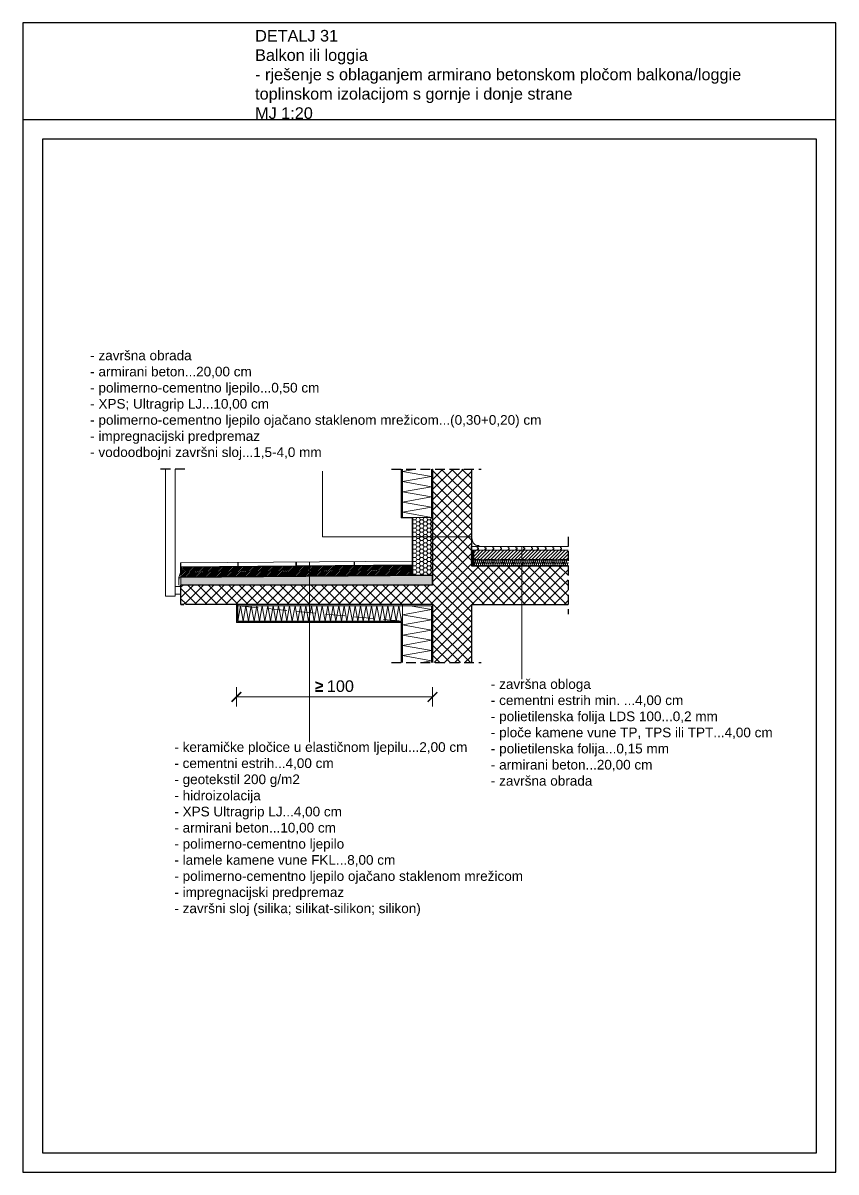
# Model space of a CAD drawing. Header units: inches. Extents: x 2845 to 78208, y 637 to 2211.
# Drawn here: x 8149.7 to 8359.7, y 637.2 to 934.2 of the extents above; entities that cross this region are included whole.
import ezdxf

# ---------------------------------------------------------------- set-up
doc = ezdxf.new("R2010")
doc.units = ezdxf.units.IN
doc.header["$MEASUREMENT"] = 0
doc.linetypes.add('DASHED', pattern=[0.75, 0.5, -0.25])
doc.layers.add('slojevi', color=150, linetype='Continuous')
doc.styles.add('100', font='arial.ttf', dxfattribs={"height": 17})
doc.styles.get("Standard").update_dxf_attribs({"font": 'arial.ttf'})
pattern_1 = [(0, (4932.66954, 639.6259), (0.9375, 0.54126588), [0.625, -1.25]), (120, (4932.66954, 639.6259), (-0.9375, 0.54126588), [0.625, -1.25]), (60, (4932.66954, 639.6259), (2e-16, 1.082531755), [-1.25, 0.625])]

# ---------------------------------------------------------------- blocks, each defined once
blk = doc.blocks.new('_ArchTick')
at = {"color": 0, "linetype": 'ByBlock', "const_width": 0.15}
blk.add_lwpolyline([(-0.5, -0.5), (0.5, 0.5)], dxfattribs=at)

msp = doc.modelspace()

# ---------------------------------------------------------------- hatches: boundary and pattern name
at = {"lineweight": 0}
h = msp.add_hatch(dxfattribs=at)
h.set_pattern_fill('ANSI37', color=256, scale=15)
h.set_pattern_definition([(45, (7730.2579, 1097.0885), (-1.325825, 1.325825), []), (135, (7730.2579, 1097.0885), (-1.325825, -1.325825), [])])
h.paths.add_polyline_path([(8265.48, 783.88), (8290.48, 783.88), (8290.48, 793.88), (8265.48, 793.88), (8265.48, 818.88), (8255.48, 818.88), (8255.48, 788.88), (8190.48, 788.88), (8190.48, 783.88), (8191.23, 783.88, -1), (8191.73, 783.88), (8255.48, 783.88), (8255.48, 768.88), (8265.48, 768.88)])
at = {"lineweight": 15}
h = msp.add_hatch(dxfattribs=at)
h.set_pattern_fill('HONEY', color=30, scale=5)
h.set_pattern_definition(pattern_1)
h.paths.add_polyline_path([(8255.33, 806.38), (8250.33, 806.38), (8250.33, 791.49), (8255.33, 791.53)])
h = msp.add_hatch(color=256)
h.dxf.hatch_style = 1
h.paths.add_polyline_path([(8255.48, 806.38), (8255.33, 806.38), (8255.33, 803.88), (8255.48, 803.88)])
h = msp.add_hatch(color=256)
h.dxf.hatch_style = 1
h.paths.add_polyline_path([(8255.48, 801.38), (8255.33, 801.38), (8255.33, 798.88), (8255.48, 798.88)])
h.paths.add_polyline_path([(8255.48, 796.38), (8255.33, 796.38), (8255.33, 793.88), (8255.48, 793.88)])
at = {"lineweight": 0}
h = msp.add_hatch(dxfattribs=at)
h.set_pattern_fill('ANSI31', color=256, scale=5)
h.set_pattern_definition([(45, (8071.8983, 762.99977), (-0.4419417, 0.4419417), [])])
h.paths.add_polyline_path([(8290.48, 795.38), (8290.48, 797.88), (8266.08, 797.88), (8266.08, 795.38)])
h = msp.add_hatch(dxfattribs=at)
h.set_pattern_fill('ANSI31', color=256, scale=2.5)
h.set_pattern_definition([(45, (7730.2579, 1097.08852), (-0.22097087, 0.22097087), [])])
h.paths.add_polyline_path([(8190.48, 793.53), (8190.48, 791.03), (8250.23, 791.49), (8250.23, 793.99)])
at = {"lineweight": 15}
h = msp.add_hatch(dxfattribs=at)
h.set_pattern_fill('HONEY', color=30, scale=5)
h.set_pattern_definition(pattern_1)
h.paths.add_polyline_path([(8255.48, 791.38), (8223.7, 791.14), (8223.69, 788.88), (8255.48, 788.88)])
h.paths.add_polyline_path([(8223.7, 791.14), (8190.48, 790.88), (8190.48, 788.88), (8223.69, 788.88)])
h = msp.add_hatch(color=256)
h.dxf.hatch_style = 1
h.paths.add_polyline_path([(8201.34, 791.11), (8201.34, 790.96), (8203.84, 790.98), (8203.84, 791.13)])
h.paths.add_polyline_path([(8196.34, 791.08), (8196.34, 790.93), (8198.84, 790.94), (8198.84, 791.09)])
h.paths.add_polyline_path([(8191.34, 791.04), (8191.34, 790.89), (8193.84, 790.91), (8193.84, 791.06)])
h = msp.add_hatch(color=256)
h.dxf.hatch_style = 1
h.paths.add_polyline_path([(8223.84, 791.14), (8223.84, 791.29), (8221.34, 791.27), (8221.34, 791.12)])
h.paths.add_polyline_path([(8216.34, 791.23), (8216.34, 791.08), (8218.84, 791.1), (8218.84, 791.25)])
h.paths.add_polyline_path([(8213.84, 791.06), (8213.84, 791.21), (8211.34, 791.19), (8211.34, 791.04)])
h.paths.add_polyline_path([(8206.34, 791.15), (8206.34, 791), (8208.84, 791.02), (8208.84, 791.17)])
h = msp.add_hatch(color=256)
h.dxf.hatch_style = 1
h.paths.add_polyline_path([(8243.84, 791.29), (8243.84, 791.44), (8241.34, 791.42), (8241.34, 791.27)])
h.paths.add_polyline_path([(8236.34, 791.38), (8236.34, 791.23), (8238.84, 791.25), (8238.84, 791.4)])
h.paths.add_polyline_path([(8233.84, 791.21), (8233.84, 791.36), (8231.34, 791.34), (8231.34, 791.19)])
h.paths.add_polyline_path([(8226.34, 791.31), (8226.34, 791.16), (8228.84, 791.18), (8228.84, 791.33)])
h = msp.add_hatch(color=256)
h.dxf.hatch_style = 1
h.paths.add_polyline_path([(8251.34, 791.5), (8251.34, 791.35), (8253.84, 791.37), (8253.84, 791.52)])
h.paths.add_polyline_path([(8248.84, 791.33), (8248.84, 791.48), (8246.34, 791.46), (8246.34, 791.31)])

# ---------------------------------------------------------------- linework, layer by layer
for p, q in [((8149.67, 934.18), (8149.67, 637.18)), ((8359.67, 934.18), (8149.67, 934.18)), ((8359.67, 637.18), (8359.67, 934.18)), ((8359.67, 909.18), (8149.67, 909.18)), ((8154.67, 904.18), (8154.67, 642.18)), ((8354.67, 904.18), (8154.67, 904.18)), ((8354.67, 642.18), (8354.67, 904.18)), ((8255.48, 818.88), (8255.48, 788.88)), ((8255.48, 791.38), (8255.48, 806.38)), ((8255.33, 803.88), (8255.48, 803.88)), ((8255.33, 801.38), (8255.48, 801.38)), ((8255.33, 798.88), (8255.48, 798.88)), ((8255.33, 796.38), (8255.48, 796.38)), ((8265.48, 797.88), (8265.48, 798.88)), ((8255.33, 793.88), (8255.48, 793.88)), ((8190.48, 790.88), (8190.48, 791.03)), ((8191.34, 790.89), (8191.34, 791.04)), ((8193.84, 790.91), (8193.84, 791.06)), ((8196.34, 790.93), (8196.34, 791.08)), ((8198.84, 790.94), (8198.84, 791.09)), ((8201.34, 790.96), (8201.34, 791.11)), ((8203.84, 790.98), (8203.84, 791.13)), ((8206.34, 791), (8206.34, 791.15)), ((8208.84, 791.02), (8208.84, 791.17)), ((8211.34, 791.04), (8211.34, 791.19)), ((8213.84, 791.06), (8213.84, 791.21)), ((8216.34, 791.08), (8216.34, 791.23)), ((8218.84, 791.1), (8218.84, 791.25)), ((8221.34, 791.12), (8221.34, 791.27)), ((8223.84, 791.14), (8223.84, 791.29)), ((8226.34, 791.16), (8226.34, 791.31)), ((8228.84, 791.18), (8228.84, 791.33)), ((8231.34, 791.19), (8231.34, 791.34)), ((8233.84, 791.21), (8233.84, 791.36)), ((8236.34, 791.23), (8236.34, 791.38)), ((8238.84, 791.25), (8238.84, 791.4)), ((8241.34, 791.27), (8241.34, 791.42)), ((8243.84, 791.29), (8243.84, 791.44)), ((8246.34, 791.31), (8246.34, 791.46)), ((8248.84, 791.33), (8248.84, 791.48)), ((8251.34, 791.35), (8251.34, 791.5)), ((8253.84, 791.37), (8253.84, 791.52)), ((8255.48, 788.88), (8255.48, 791.38)), ((8154.67, 642.18), (8354.67, 642.18)), ((8149.67, 637.18), (8359.67, 637.18))]:
    msp.add_line(p, q)
at = {"linetype": 'DASHED', "ltscale": 5}
for p, q in [((8191.48, 818.88), (8183.98, 818.88)), ((8244.88, 818.88), (8267.98, 818.88)), ((8290.48, 801.38), (8290.48, 781.38)), ((8244.88, 768.88), (8267.98, 768.88))]:
    msp.add_line(p, q, dxfattribs=at)
at = {"lineweight": 0}
for p, q in [((8186.48, 786.01), (8186.48, 818.88)), ((8188.98, 786.01), (8188.98, 818.88)), ((8227.07, 801.38), (8227.07, 818.37)), ((8247.38, 806.28), (8247.38, 818.88)), ((8247.48, 806.38), (8247.48, 818.88)), ((8250.23, 806.28), (8247.38, 806.28)), ((8255.48, 806.38), (8247.48, 806.38)), ((8250.23, 806.28), (8250.23, 791.49)), ((8250.33, 806.38), (8250.33, 791.49)), ((8255.33, 806.38), (8255.33, 791.53)), ((8265.48, 801.38), (8227.07, 801.38)), ((8265.48, 798.88), (8280.99, 798.88)), ((8290.48, 797.88), (8265.48, 797.88)), ((8265.48, 797.88), (8290.48, 797.88)), ((8266.08, 794.88), (8266.08, 797.88)), ((8290.48, 797.88), (8266.48, 797.88)), ((8266.99, 798.88), (8266.99, 798.53)), ((8266.99, 798.53), (8267.29, 798.53)), ((8266.99, 798.18), (8266.99, 797.88)), ((8266.99, 798.18), (8267.29, 798.18)), ((8267.24, 798.18), (8267.24, 798.53)), ((8267.29, 798.18), (8267.29, 798.53)), ((8268.99, 798.88), (8268.99, 798.53)), ((8268.99, 798.53), (8269.29, 798.53)), ((8268.99, 798.18), (8269.29, 798.18)), ((8268.99, 798.18), (8268.99, 797.88)), ((8269.24, 798.18), (8269.24, 798.53)), ((8269.29, 798.18), (8269.29, 798.53)), ((8270.99, 798.88), (8270.99, 798.53)), ((8270.99, 798.53), (8271.29, 798.53)), ((8270.99, 798.18), (8271.29, 798.18)), ((8270.99, 798.18), (8270.99, 797.88)), ((8271.24, 798.18), (8271.24, 798.53)), ((8271.29, 798.18), (8271.29, 798.53)), ((8272.99, 798.88), (8272.99, 798.53)), ((8272.99, 798.53), (8273.29, 798.53)), ((8272.99, 798.18), (8272.99, 797.88)), ((8272.99, 798.18), (8273.29, 798.18)), ((8273.24, 798.18), (8273.24, 798.53)), ((8273.29, 798.18), (8273.29, 798.53)), ((8274.99, 798.88), (8274.99, 798.53)), ((8274.99, 798.53), (8275.29, 798.53)), ((8274.99, 798.18), (8275.29, 798.18)), ((8274.99, 798.18), (8274.99, 797.88)), ((8275.24, 798.18), (8275.24, 798.53)), ((8275.29, 798.18), (8275.29, 798.53)), ((8276.99, 798.88), (8276.99, 798.53)), ((8276.99, 798.53), (8277.29, 798.53)), ((8276.99, 798.18), (8276.99, 797.88)), ((8276.99, 798.18), (8277.29, 798.18)), ((8277.24, 798.18), (8277.24, 798.53)), ((8277.29, 798.18), (8277.29, 798.53)), ((8278.48, 798.88), (8278.48, 764.55)), ((8278.99, 798.88), (8278.99, 798.53)), ((8278.99, 798.53), (8279.29, 798.53)), ((8278.99, 798.18), (8278.99, 797.88)), ((8278.99, 798.18), (8279.29, 798.18)), ((8279.24, 798.18), (8279.24, 798.53)), ((8279.29, 798.18), (8279.29, 798.53)), ((8280.99, 798.88), (8280.99, 798.53)), ((8280.99, 798.88), (8290.48, 798.88)), ((8280.99, 798.53), (8281.29, 798.53)), ((8280.99, 798.18), (8281.29, 798.18)), ((8280.99, 798.18), (8280.99, 797.88)), ((8281.24, 798.18), (8281.24, 798.53)), ((8281.29, 798.18), (8281.29, 798.53)), ((8282.51, 798.88), (8282.51, 798.53)), ((8282.51, 798.53), (8282.81, 798.53)), ((8282.51, 798.18), (8282.51, 797.88)), ((8282.51, 798.18), (8282.81, 798.18)), ((8282.76, 798.18), (8282.76, 798.53)), ((8282.81, 798.18), (8282.81, 798.53)), ((8284.51, 798.88), (8284.51, 798.53)), ((8284.51, 798.53), (8284.81, 798.53)), ((8284.51, 798.18), (8284.81, 798.18)), ((8284.51, 798.18), (8284.51, 797.88)), ((8284.76, 798.18), (8284.76, 798.53)), ((8284.81, 798.18), (8284.81, 798.53)), ((8286.51, 798.88), (8286.51, 798.53)), ((8286.51, 798.53), (8286.81, 798.53)), ((8286.51, 798.18), (8286.81, 798.18)), ((8286.51, 798.18), (8286.51, 797.88)), ((8286.76, 798.18), (8286.76, 798.53)), ((8286.81, 798.18), (8286.81, 798.53)), ((8288.51, 798.88), (8288.51, 798.53)), ((8288.51, 798.53), (8288.81, 798.53)), ((8288.51, 798.18), (8288.51, 797.88)), ((8288.51, 798.18), (8288.81, 798.18)), ((8288.76, 798.18), (8288.76, 798.53)), ((8288.81, 798.18), (8288.81, 798.53)), ((8250.23, 795.09), (8190.48, 794.63)), ((8190.48, 788.88), (8190.48, 794.63)), ((8250.23, 794.09), (8190.48, 793.63)), ((8250.23, 793.99), (8190.48, 793.53)), ((8205.18, 794.74), (8205.18, 793.74)), ((8205.28, 794.74), (8205.28, 793.74)), ((8220.18, 794.86), (8220.18, 793.86)), ((8220.28, 794.86), (8220.28, 793.86)), ((8223.7, 794.89), (8223.65, 748.27)), ((8235.18, 794.97), (8235.18, 793.97)), ((8235.28, 794.97), (8235.28, 793.97)), ((8290.48, 795.38), (8266.08, 795.38)), ((8266.08, 795.38), (8266.08, 793.88)), ((8255.48, 791.38), (8189.98, 790.88)), ((8189.98, 790.88), (8189.98, 790.38)), ((8189.98, 790.38), (8190.03, 790.46)), ((8255.33, 791.53), (8190.48, 791.03)), ((8190.48, 788.51), (8188.98, 788.51)), ((8186.48, 786.01), (8188.98, 786.01)), ((8190.48, 786.51), (8188.98, 786.51)), ((8204.78, 779.18), (8204.78, 783.88)), ((8204.88, 779.28), (8204.88, 783.88)), ((8247.38, 779.18), (8204.78, 779.18)), ((8247.48, 779.28), (8204.88, 779.28)), ((8247.38, 779.18), (8247.38, 768.88)), ((8247.48, 779.28), (8247.48, 768.88)), ((8204.78, 762.47), (8204.78, 757.47)), ((8255.48, 762.47), (8255.48, 757.47)), ((8255.48, 759.97), (8204.78, 759.97))]:
    msp.add_line(p, q, dxfattribs=at)
at = {"color": 94, "lineweight": 15}
for p, q in [((8247.73, 806.38), (8247.73, 818.88)), ((8247.73, 818.28), (8251.12, 818.88)), ((8255.23, 816.96), (8247.73, 818.28)), ((8247.73, 815.64), (8255.23, 816.96)), ((8255.23, 818.88), (8255.23, 806.38)), ((8255.23, 814.31), (8247.73, 815.64)), ((8247.73, 812.99), (8255.23, 814.31)), ((8255.23, 811.67), (8247.73, 812.99)), ((8247.73, 810.35), (8255.23, 811.67)), ((8255.23, 809.02), (8247.73, 810.35)), ((8247.73, 807.7), (8255.23, 809.02)), ((8255.23, 806.38), (8247.73, 807.7)), ((8265.58, 797.73), (8265.97, 797.81)), ((8265.97, 797.65), (8265.58, 797.73)), ((8265.58, 797.57), (8265.97, 797.64)), ((8265.97, 797.48), (8265.58, 797.56)), ((8265.58, 797.4), (8265.97, 797.48)), ((8265.97, 797.32), (8265.58, 797.39)), ((8265.58, 797.23), (8265.97, 797.31)), ((8265.97, 797.15), (8265.58, 797.23)), ((8265.58, 797.07), (8265.97, 797.14)), ((8265.58, 797.07), (8265.97, 797.14)), ((8265.58, 797.07), (8265.97, 797.14)), ((8265.97, 796.98), (8265.58, 797.06)), ((8265.58, 796.9), (8265.97, 796.98)), ((8265.97, 796.82), (8265.58, 796.89)), ((8265.58, 796.73), (8265.97, 796.81)), ((8265.97, 796.65), (8265.58, 796.73)), ((8265.58, 796.57), (8265.97, 796.64)), ((8265.97, 796.48), (8265.58, 796.56)), ((8265.58, 796.4), (8265.97, 796.48)), ((8265.97, 796.32), (8265.58, 796.39)), ((8265.58, 796.23), (8265.97, 796.31)), ((8265.97, 796.15), (8265.58, 796.23)), ((8265.58, 796.07), (8265.97, 796.14)), ((8265.97, 795.98), (8265.58, 796.06)), ((8265.58, 795.9), (8265.97, 795.98)), ((8265.97, 797.82), (8265.65, 797.88)), ((8265.97, 795.82), (8265.58, 795.89)), ((8265.58, 795.73), (8265.97, 795.81)), ((8265.97, 795.65), (8265.58, 795.73)), ((8265.58, 795.57), (8265.97, 795.64)), ((8265.97, 795.48), (8265.58, 795.56)), ((8265.58, 795.4), (8265.97, 795.48)), ((8265.58, 795.4), (8265.97, 795.48)), ((8265.97, 795.32), (8265.58, 795.39)), ((8265.58, 795.23), (8265.97, 795.31)), ((8265.97, 795.15), (8265.58, 795.23)), ((8265.58, 795.07), (8265.97, 795.14)), ((8265.97, 794.98), (8265.58, 795.06)), ((8265.58, 794.9), (8265.97, 794.98)), ((8265.97, 794.82), (8265.58, 794.89)), ((8265.58, 794.73), (8265.97, 794.81)), ((8265.97, 794.65), (8265.58, 794.73)), ((8265.58, 794.57), (8265.97, 794.64)), ((8265.97, 794.48), (8265.58, 794.56)), ((8265.58, 794.4), (8265.97, 794.48)), ((8265.97, 794.32), (8265.58, 794.39)), ((8265.58, 794.23), (8265.97, 794.31)), ((8265.97, 794.15), (8265.58, 794.23)), ((8265.58, 794.07), (8265.97, 794.14)), ((8265.97, 793.98), (8265.58, 794.06)), ((8265.58, 793.9), (8265.97, 793.98)), ((8266.08, 795.07), (8266.32, 794.19)), ((8266.57, 795.07), (8266.33, 794.19)), ((8266.82, 794.19), (8266.58, 795.07)), ((8267.07, 795.07), (8266.83, 794.19)), ((8267.32, 794.19), (8267.08, 795.07)), ((8267.57, 795.07), (8267.33, 794.19)), ((8267.82, 794.19), (8267.58, 795.07)), ((8268.07, 795.07), (8267.83, 794.19)), ((8268.32, 794.19), (8268.08, 795.07)), ((8268.57, 795.07), (8268.33, 794.19)), ((8268.82, 794.19), (8268.58, 795.07)), ((8269.07, 795.07), (8268.83, 794.19)), ((8269.32, 794.19), (8269.08, 795.07)), ((8269.57, 795.07), (8269.33, 794.19)), ((8269.82, 794.19), (8269.58, 795.07)), ((8270.07, 795.07), (8269.83, 794.19)), ((8270.32, 794.19), (8270.08, 795.07)), ((8270.57, 795.07), (8270.33, 794.19)), ((8270.82, 794.19), (8270.58, 795.07)), ((8271.07, 795.07), (8270.83, 794.19)), ((8271.32, 794.19), (8271.08, 795.07)), ((8271.57, 795.07), (8271.33, 794.19)), ((8271.82, 794.19), (8271.58, 795.07)), ((8272.07, 795.07), (8271.83, 794.19)), ((8272.32, 794.19), (8272.08, 795.07)), ((8272.57, 795.07), (8272.33, 794.19)), ((8272.82, 794.19), (8272.58, 795.07)), ((8273.07, 795.07), (8272.83, 794.19)), ((8273.32, 794.19), (8273.08, 795.07)), ((8273.57, 795.07), (8273.33, 794.19)), ((8273.82, 794.19), (8273.58, 795.07)), ((8274.07, 795.07), (8273.83, 794.19)), ((8274.32, 794.19), (8274.08, 795.07)), ((8274.57, 795.07), (8274.33, 794.19)), ((8274.82, 794.19), (8274.58, 795.07)), ((8275.07, 795.07), (8274.83, 794.19)), ((8275.32, 794.19), (8275.08, 795.07)), ((8275.57, 795.07), (8275.33, 794.19)), ((8275.82, 794.19), (8275.58, 795.07)), ((8276.07, 795.07), (8275.83, 794.19)), ((8276.32, 794.19), (8276.08, 795.07)), ((8276.57, 795.07), (8276.33, 794.19)), ((8276.82, 794.19), (8276.58, 795.07)), ((8277.07, 795.07), (8276.83, 794.19)), ((8277.32, 794.19), (8277.08, 795.07)), ((8277.57, 795.07), (8277.33, 794.19)), ((8277.82, 794.19), (8277.58, 795.07)), ((8278.07, 795.07), (8277.83, 794.19)), ((8278.32, 794.19), (8278.08, 795.07)), ((8278.57, 795.07), (8278.33, 794.19)), ((8278.82, 794.19), (8278.58, 795.07)), ((8279.07, 795.07), (8278.83, 794.19)), ((8279.32, 794.19), (8279.08, 795.07)), ((8279.57, 795.07), (8279.33, 794.19)), ((8279.82, 794.19), (8279.58, 795.07)), ((8280.07, 795.07), (8279.83, 794.19)), ((8280.32, 794.19), (8280.08, 795.07)), ((8280.57, 795.07), (8280.33, 794.19)), ((8280.82, 794.19), (8280.58, 795.07)), ((8281.07, 795.07), (8280.83, 794.19)), ((8281.32, 794.19), (8281.08, 795.07)), ((8281.57, 795.07), (8281.33, 794.19)), ((8281.82, 794.19), (8281.58, 795.07)), ((8282.07, 795.07), (8281.83, 794.19)), ((8282.32, 794.19), (8282.08, 795.07)), ((8282.57, 795.07), (8282.33, 794.19)), ((8282.82, 794.19), (8282.58, 795.07)), ((8283.07, 795.07), (8282.83, 794.19)), ((8283.32, 794.19), (8283.08, 795.07)), ((8283.57, 795.07), (8283.33, 794.19)), ((8283.82, 794.19), (8283.58, 795.07)), ((8284.07, 795.07), (8283.83, 794.19)), ((8284.32, 794.19), (8284.08, 795.07)), ((8284.57, 795.07), (8284.33, 794.19)), ((8284.82, 794.19), (8284.58, 795.07)), ((8285.07, 795.07), (8284.83, 794.19)), ((8285.32, 794.19), (8285.08, 795.07)), ((8285.57, 795.07), (8285.33, 794.19)), ((8285.82, 794.19), (8285.58, 795.07)), ((8286.07, 795.07), (8285.83, 794.19)), ((8286.32, 794.19), (8286.08, 795.07)), ((8286.57, 795.07), (8286.33, 794.19)), ((8286.82, 794.19), (8286.58, 795.07)), ((8287.07, 795.07), (8286.83, 794.19)), ((8287.32, 794.19), (8287.08, 795.07)), ((8287.57, 795.07), (8287.33, 794.19)), ((8287.82, 794.19), (8287.58, 795.07)), ((8288.07, 795.07), (8287.83, 794.19)), ((8288.32, 794.19), (8288.08, 795.07)), ((8288.57, 795.07), (8288.33, 794.19)), ((8288.82, 794.19), (8288.58, 795.07)), ((8289.07, 795.07), (8288.83, 794.19)), ((8289.32, 794.19), (8289.08, 795.07)), ((8289.57, 795.07), (8289.33, 794.19)), ((8289.82, 794.19), (8289.58, 795.07)), ((8290.07, 795.07), (8289.83, 794.19)), ((8290.32, 794.19), (8290.08, 795.07)), ((8290.48, 794.72), (8290.33, 794.19)), ((8205.13, 779.53), (8205.13, 783.88)), ((8205.13, 779.53), (8205.83, 783.53)), ((8205.13, 783.53), (8255.23, 783.53)), ((8205.83, 783.53), (8206.54, 779.53)), ((8206.54, 779.53), (8207.24, 783.53)), ((8207.24, 783.53), (8207.95, 779.53)), ((8207.95, 779.53), (8208.65, 783.53)), ((8208.65, 783.53), (8209.36, 779.53)), ((8209.36, 779.53), (8210.06, 783.53)), ((8210.06, 783.53), (8210.77, 779.53)), ((8210.77, 779.53), (8211.47, 783.53)), ((8211.47, 783.53), (8212.18, 779.53)), ((8212.18, 779.53), (8212.88, 783.53)), ((8212.88, 783.53), (8213.59, 779.53)), ((8213.59, 779.53), (8214.29, 783.53)), ((8214.29, 783.53), (8215, 779.53)), ((8215, 779.53), (8215.71, 783.53)), ((8215.71, 783.53), (8216.41, 779.53)), ((8216.41, 779.53), (8217.12, 783.53)), ((8217.12, 783.53), (8217.82, 779.53)), ((8217.82, 779.53), (8218.53, 783.53)), ((8218.53, 783.53), (8219.23, 779.53)), ((8219.23, 779.53), (8219.94, 783.53)), ((8219.94, 783.53), (8220.64, 779.53)), ((8220.64, 779.53), (8221.35, 783.53)), ((8221.35, 783.53), (8222.05, 779.53)), ((8222.05, 779.53), (8222.76, 783.53)), ((8222.76, 783.53), (8223.46, 779.53)), ((8223.46, 779.53), (8224.17, 783.53)), ((8224.17, 783.53), (8224.87, 779.53)), ((8224.87, 779.53), (8225.58, 783.53)), ((8225.58, 783.53), (8226.28, 779.53)), ((8226.28, 779.53), (8226.99, 783.53)), ((8226.99, 783.53), (8227.7, 779.53)), ((8227.7, 779.53), (8228.4, 783.53)), ((8228.4, 783.53), (8229.11, 779.53)), ((8229.11, 779.53), (8229.81, 783.53)), ((8229.81, 783.53), (8230.52, 779.53)), ((8230.52, 779.53), (8231.22, 783.53)), ((8231.22, 783.53), (8231.93, 779.53)), ((8231.93, 779.53), (8232.63, 783.53)), ((8232.63, 783.53), (8233.34, 779.53)), ((8233.34, 779.53), (8234.04, 783.53)), ((8234.04, 783.53), (8234.75, 779.53)), ((8234.75, 779.53), (8235.45, 783.53)), ((8235.45, 783.53), (8236.16, 779.53)), ((8236.16, 779.53), (8236.86, 783.53)), ((8236.86, 783.53), (8237.57, 779.53)), ((8237.57, 779.53), (8238.27, 783.53)), ((8238.27, 783.53), (8238.98, 779.53)), ((8238.98, 779.53), (8239.69, 783.53)), ((8239.69, 783.53), (8240.39, 779.53)), ((8240.39, 779.53), (8241.1, 783.53)), ((8241.1, 783.53), (8241.8, 779.53)), ((8241.8, 779.53), (8242.51, 783.53)), ((8242.51, 783.53), (8243.21, 779.53)), ((8243.21, 779.53), (8243.92, 783.53)), ((8243.92, 783.53), (8244.62, 779.53)), ((8244.62, 779.53), (8245.33, 783.53)), ((8245.33, 783.53), (8246.03, 779.53)), ((8246.03, 779.53), (8246.74, 783.53)), ((8246.74, 783.53), (8247.44, 779.53)), ((8247.44, 779.53), (8247.73, 781.13)), ((8247.73, 783.88), (8247.73, 768.88)), ((8247.73, 783.88), (8247.73, 779.88)), ((8255.23, 782.56), (8247.73, 781.24)), ((8247.73, 781.24), (8255.23, 779.91)), ((8249.71, 783.53), (8255.23, 782.56)), ((8255.23, 783.53), (8255.23, 768.88)), ((8247.73, 779.53), (8205.13, 779.53)), ((8255.23, 779.91), (8247.73, 778.59)), ((8247.73, 778.59), (8255.23, 777.27)), ((8255.23, 777.27), (8247.73, 775.95)), ((8247.73, 775.95), (8255.23, 774.62)), ((8255.23, 774.62), (8247.73, 773.3)), ((8247.73, 773.3), (8255.23, 771.98)), ((8255.23, 771.98), (8247.73, 770.66)), ((8247.73, 770.66), (8255.23, 769.33)), ((8255.23, 769.33), (8252.66, 768.88))]:
    msp.add_line(p, q, dxfattribs=at)
at = {"lineweight": 30}
for p, q in [((8265.48, 818.88), (8265.48, 793.88)), ((8265.48, 793.88), (8290.48, 793.88)), ((8255.48, 788.88), (8190.48, 788.88)), ((8190.48, 783.88), (8190.48, 788.88)), ((8191.23, 783.88), (8190.48, 783.88)), ((8190.48, 783.88), (8191.23, 783.88)), ((8255.48, 783.88), (8191.73, 783.88)), ((8255.48, 783.88), (8255.48, 768.88)), ((8265.48, 783.88), (8290.48, 783.88)), ((8265.48, 783.88), (8265.48, 768.88))]:
    msp.add_line(p, q, dxfattribs=at)
at = {"linetype": 'DASHED', "lineweight": 0, "ltscale": 10}
msp.add_line((8247.73, 779.53), (8205.13, 783.53), dxfattribs=at)
at = {"lineweight": 0}
msp.add_lwpolyline([(8265.48, 800.88, -0.414214), (8265.73, 800.63, 0.414214), (8267.23, 799.13, -0.414214), (8267.48, 798.88), (8265.48, 798.88)], format="xyb", close=True, dxfattribs=at)
at = {"linetype": 'DASHED', "lineweight": 30, "ltscale": 5}
msp.add_lwpolyline([(8290.48, 795.38), (8266.08, 795.38), (8266.08, 797.88)], dxfattribs=at)
at = {"lineweight": 0}
msp.add_lwpolyline([(8190.73, 793.58), (8190.48, 793.58), (8190.48, 794.63), (8190.38, 794.63), (8190.38, 792.13), (8189.92, 790.88), (8189.92, 788.88), (8189.97, 788.97)], dxfattribs=at)
at = {"color": 94, "lineweight": 15}
for centre, radius, start, end in [((8265.56, 797.81), 0.0833, 126.8699, 284.9809), ((8265.56, 797.65), 0.0833, 75.0191, 284.9809), ((8265.56, 797.48), 0.0833, 75.0191, 284.9809), ((8265.56, 797.31), 0.0833, 75.0191, 284.9809), ((8265.56, 797.15), 0.0833, 75.0191, 284.9809), ((8265.56, 796.98), 0.0833, 75.0191, 284.9809), ((8265.56, 796.81), 0.0833, 75.0191, 284.9809), ((8265.56, 796.65), 0.0833, 75.0191, 284.9809), ((8265.56, 796.48), 0.0833, 75.0191, 284.9809), ((8265.56, 796.31), 0.0833, 75.0191, 284.9809), ((8265.56, 796.15), 0.0833, 75.0191, 284.9809), ((8265.56, 795.98), 0.0833, 75.0191, 284.9809), ((8265.99, 797.9), 0.0833, 255.0191, 348.463), ((8265.99, 797.73), 0.0833, 255.0191, 104.9809), ((8265.99, 797.56), 0.0833, 255.0191, 104.9809), ((8265.99, 797.4), 0.0833, 255.0191, 104.9809), ((8265.99, 797.23), 0.0833, 255.0191, 104.9809), ((8265.99, 797.06), 0.0833, 255.0191, 104.9809), ((8265.99, 796.9), 0.0833, 255.0191, 104.9809), ((8265.99, 796.73), 0.0833, 255.0191, 104.9809), ((8265.99, 796.56), 0.0833, 255.0191, 104.9809), ((8265.99, 796.4), 0.0833, 255.0191, 104.9809), ((8265.99, 796.23), 0.0833, 255.0191, 104.9809), ((8265.99, 796.06), 0.0833, 255.0191, 104.9809), ((8265.99, 795.9), 0.0833, 255.0191, 104.9809), ((8265.56, 795.81), 0.0833, 75.0191, 284.9809), ((8265.56, 795.65), 0.0833, 75.0191, 284.9809), ((8265.56, 795.48), 0.0833, 75.0191, 284.9809), ((8265.56, 795.31), 0.0833, 75.0191, 284.9809), ((8265.56, 795.15), 0.0833, 75.0191, 284.9809), ((8265.56, 794.98), 0.0833, 75.0191, 284.9809), ((8265.56, 794.81), 0.0833, 75.0191, 284.9809), ((8265.56, 794.65), 0.0833, 75.0191, 284.9809), ((8265.56, 794.48), 0.0833, 75.0191, 284.9809), ((8265.56, 794.31), 0.0833, 75.0191, 284.9809), ((8265.56, 794.15), 0.0833, 75.0191, 284.9809), ((8265.56, 793.98), 0.0833, 75.0191, 284.9809), ((8265.99, 795.73), 0.0833, 255.0191, 104.9809), ((8265.99, 795.56), 0.0833, 255.0191, 104.9809), ((8265.99, 795.4), 0.0833, 255.0191, 104.9809), ((8265.99, 795.23), 0.0833, 255.0191, 104.9809), ((8265.99, 795.06), 0.0833, 255.0191, 104.9809), ((8265.99, 794.9), 0.0833, 255.0191, 104.9809), ((8265.99, 794.73), 0.0833, 255.0191, 104.9809), ((8265.99, 794.56), 0.0833, 255.0191, 104.9809), ((8265.99, 794.4), 0.0833, 255.0191, 104.9809), ((8265.99, 794.23), 0.0833, 255.0191, 104.9809), ((8265.99, 794.06), 0.0833, 255.0191, 104.9809), ((8265.99, 793.9), 0.0833, 348.463, 104.9809), ((8266.33, 795.13), 0.25, 345.0191, 194.9809), ((8266.08, 794.13), 0.25, 270, 14.9809), ((8266.58, 794.13), 0.25, 165.0191, 14.9809), ((8266.83, 795.13), 0.25, 345.0191, 194.9809), ((8267.08, 794.13), 0.25, 165.0191, 14.9809), ((8267.33, 795.13), 0.25, 345.0191, 194.9809), ((8267.58, 794.13), 0.25, 165.0191, 14.9809), ((8267.83, 795.13), 0.25, 345.0191, 194.9809), ((8268.08, 794.13), 0.25, 165.0191, 14.9809), ((8268.33, 795.13), 0.25, 345.0191, 194.9809), ((8268.58, 794.13), 0.25, 165.0191, 14.9809), ((8268.83, 795.13), 0.25, 345.0191, 194.9809), ((8269.08, 794.13), 0.25, 165.0191, 14.9809), ((8269.33, 795.13), 0.25, 345.0191, 194.9809), ((8269.58, 794.13), 0.25, 165.0191, 14.9809), ((8269.83, 795.13), 0.25, 345.0191, 194.9809), ((8270.08, 794.13), 0.25, 165.0191, 14.9809), ((8270.33, 795.13), 0.25, 345.0191, 194.9809), ((8270.58, 794.13), 0.25, 165.0191, 14.9809), ((8270.83, 795.13), 0.25, 345.0191, 194.9809), ((8271.08, 794.13), 0.25, 165.0191, 14.9809), ((8271.33, 795.13), 0.25, 345.0191, 194.9809), ((8271.58, 794.13), 0.25, 165.0191, 14.9809), ((8271.83, 795.13), 0.25, 345.0191, 194.9809), ((8272.08, 794.13), 0.25, 165.0191, 14.9809), ((8272.33, 795.13), 0.25, 345.0191, 194.9809), ((8272.58, 794.13), 0.25, 165.0191, 14.9809), ((8272.83, 795.13), 0.25, 345.0191, 194.9809), ((8273.08, 794.13), 0.25, 165.0191, 14.9809), ((8273.33, 795.13), 0.25, 345.0191, 194.9809), ((8273.58, 794.13), 0.25, 165.0191, 14.9809), ((8273.83, 795.13), 0.25, 345.0191, 194.9809), ((8274.08, 794.13), 0.25, 165.0191, 14.9809), ((8274.33, 795.13), 0.25, 345.0191, 194.9809), ((8274.58, 794.13), 0.25, 165.0191, 14.9809), ((8274.83, 795.13), 0.25, 345.0191, 194.9809), ((8275.08, 794.13), 0.25, 165.0191, 14.9809), ((8275.33, 795.13), 0.25, 345.0191, 194.9809), ((8275.58, 794.13), 0.25, 165.0191, 14.9809), ((8275.83, 795.13), 0.25, 345.0191, 194.9809), ((8276.08, 794.13), 0.25, 165.0191, 14.9809), ((8276.33, 795.13), 0.25, 345.0191, 194.9809), ((8276.58, 794.13), 0.25, 165.0191, 14.9809), ((8276.83, 795.13), 0.25, 345.0191, 194.9809), ((8277.08, 794.13), 0.25, 165.0191, 14.9809), ((8277.33, 795.13), 0.25, 345.0191, 194.9809), ((8277.58, 794.13), 0.25, 165.0191, 14.9809), ((8277.83, 795.13), 0.25, 345.0191, 194.9809), ((8278.08, 794.13), 0.25, 165.0191, 14.9809), ((8278.33, 795.13), 0.25, 345.0191, 194.9809), ((8278.58, 794.13), 0.25, 165.0191, 14.9809), ((8278.83, 795.13), 0.25, 345.0191, 194.9809), ((8279.08, 794.13), 0.25, 165.0191, 14.9809), ((8279.33, 795.13), 0.25, 345.0191, 194.9809), ((8279.58, 794.13), 0.25, 165.0191, 14.9809), ((8279.83, 795.13), 0.25, 345.0191, 194.9809), ((8280.08, 794.13), 0.25, 165.0191, 14.9809), ((8280.33, 795.13), 0.25, 345.0191, 194.9809), ((8280.58, 794.13), 0.25, 165.0191, 14.9809), ((8280.83, 795.13), 0.25, 345.0191, 194.9809), ((8281.08, 794.13), 0.25, 165.0191, 14.9809), ((8281.33, 795.13), 0.25, 345.0191, 194.9809), ((8281.58, 794.13), 0.25, 165.0191, 14.9809), ((8281.83, 795.13), 0.25, 345.0191, 194.9809), ((8282.08, 794.13), 0.25, 165.0191, 14.9809), ((8282.33, 795.13), 0.25, 345.0191, 194.9809), ((8282.58, 794.13), 0.25, 165.0191, 14.9809), ((8282.83, 795.13), 0.25, 345.0191, 194.9809), ((8283.08, 794.13), 0.25, 165.0191, 14.9809), ((8283.33, 795.13), 0.25, 345.0191, 194.9809), ((8283.58, 794.13), 0.25, 165.0191, 14.9809), ((8283.83, 795.13), 0.25, 345.0191, 194.9809), ((8284.08, 794.13), 0.25, 165.0191, 14.9809), ((8284.33, 795.13), 0.25, 345.0191, 194.9809), ((8284.58, 794.13), 0.25, 165.0191, 14.9809), ((8284.83, 795.13), 0.25, 345.0191, 194.9809), ((8285.08, 794.13), 0.25, 165.0191, 14.9809), ((8285.33, 795.13), 0.25, 345.0191, 194.9809), ((8285.58, 794.13), 0.25, 165.0191, 14.9809), ((8285.83, 795.13), 0.25, 345.0191, 194.9809), ((8286.08, 794.13), 0.25, 165.0191, 14.9809), ((8286.33, 795.13), 0.25, 345.0191, 194.9809), ((8286.58, 794.13), 0.25, 165.0191, 14.9809), ((8286.83, 795.13), 0.25, 345.0191, 194.9809), ((8287.08, 794.13), 0.25, 165.0191, 14.9809), ((8287.33, 795.13), 0.25, 345.0191, 194.9809), ((8287.58, 794.13), 0.25, 165.0191, 14.9809), ((8287.83, 795.13), 0.25, 345.0191, 194.9809), ((8288.08, 794.13), 0.25, 165.0191, 14.9809), ((8288.33, 795.13), 0.25, 345.0191, 194.9809), ((8288.58, 794.13), 0.25, 165.0191, 14.9809), ((8288.83, 795.13), 0.25, 345.0191, 194.9809), ((8289.08, 794.13), 0.25, 165.0191, 14.9809), ((8289.33, 795.13), 0.25, 345.0191, 194.9809), ((8289.58, 794.13), 0.25, 165.0191, 14.9809), ((8289.83, 795.13), 0.25, 345.0191, 194.9809), ((8290.08, 794.13), 0.25, 165.0191, 14.9809), ((8290.33, 795.13), 0.25, 53.1301, 194.9809), ((8290.58, 794.13), 0.25, 165.0191, 246.4218)]:
    msp.add_arc(centre, radius, start, end, dxfattribs=at)
at = {"lineweight": 30}
msp.add_arc((8191.48, 783.88), 0.25, 0, 180, dxfattribs=at)
for p in [(8266.08, 794.88), (8266.08, 794.38)]:
    msp.add_point(p)

# ---------------------------------------------------------------- block references
at = {"lineweight": 0, "xscale": 2.5, "yscale": 2.5, "zscale": 2.5, "rotation": 180}
msp.add_blockref('_ArchTick', (8204.78, 759.97), dxfattribs=at)
at = {"lineweight": 0, "xscale": 2.5, "yscale": 2.5, "zscale": 2.5}
msp.add_blockref('_ArchTick', (8255.48, 759.97), dxfattribs=at)

# ---------------------------------------------------------------- texts
at = {"insert": (8209.63, 932.39), "char_height": 3, "attachment_point": 1}
msp.add_mtext_dynamic_manual_height_columns('\\pt24;{\\fArial|b0|i0|c238|p34;DETALJ 31\\P\\ptz;Balkon ili loggia \\P- rješenje s oblaganjem armirano betonskom pločom balkona/loggie toplinskom izolacijom s gornje i donje strane\\PMJ 1:20}', width=143.58, gutter_width=1, heights=[0], dxfattribs=at)
at = {"insert": (8230.13, 762.75), "char_height": 17, "attachment_point": 5, "style": '100'}
msp.add_mtext('\\A1;{\\fHaettenschweiler|b0|i0|c0|p34;\\H0.17647x;≥\\fHaettenschweiler|b0|i0|c238|p34; \\fArial|b0|i0|c238|p34;100}', dxfattribs=at)
at = {"layer": 'slojevi', "char_height": 2.5, "attachment_point": 1}
for s, insert, width in [('{\\C7;- završna obrada\\P- armirani beton\\fArial|b0|i0|c238|p34;...\\fArial|b0|i0|c0|p34;20,00 cm\\P- polimerno-cementno ljepilo\\fArial|b0|i0|c238|p34;...\\fArial|b0|i0|c0|p34;0,50 cm\\P\\C30;- XPS; Ultragrip LJ...10,00 cm\\P\\C7;- polimerno-cementno ljepilo ojačano staklenom mrežicom...(0,30+0,20) cm\\P- impregnacijski predpremaz\\P- vodoodbojni završni sloj..\\fArial|b0|i0|c238|p34;.\\fArial|b0|i0|c0|p34;1,5-4,0 mm}', (8167.03, 849.5), 132.1535), ('{\\C7;- završna obloga\\P- cementni estrih\\fArial|b0|i0|c238|p34; \\fArial|b0|i0|c0|p34;min. \\fArial|b0|i0|c238|p34;...\\fArial|b0|i0|c0|p34;4,00 cm\\P- polietilenska folija LDS 100...0,2 mm\\P\\C94;- ploče kamene vune TP, TPS ili TPT...4,00 cm\\P\\C7;- polietilenska folija.\\fArial|b0|i0|c238|p34;.\\fArial|b0|i0|c0|p34;.0,15 mm\\P- armirani beton..\\fArial|b0|i0|c238|p34;.20\\fArial|b0|i0|c0|p34;,00 cm\\P- završna obrada}', (8270.53, 764.55), 84.3172), ('{\\C7;- keramičke pločice u elastičnom ljepilu\\fArial|b0|i0|c238|p34;.\\fArial|b0|i0|c0|p34;..2,00 cm\\P- cementni estrih..\\fArial|b0|i0|c238|p34;.\\fArial|b0|i0|c0|p34;4,00 cm\\P- geotekstil 200 g/m2\\P- hidroizolacija\\P\\C30;- XPS Ultragrip LJ..\\fArial|b0|i0|c238|p34;.\\fArial|b0|i0|c0|p34;4,00 cm\\P\\C7;- armirani beton...10,00 cm\\P- polimerno-cementno ljepilo\\P\\C94;- lamele kamene vune FKL\\fArial|b0|i0|c238|p34;...\\fArial|b0|i0|c0|p34;8,00 cm\\C7;\\P- polimerno-cementno ljepilo ojačano staklenom mrežicom\\P- impregnacijski predpremaz\\P- završni sloj \\fArial|b0|i0|c238|p34;(\\fArial|b0|i0|c0|p34;silika; silikat-silikon; silikon)}', (8188.77, 748.27), 86.0434)]:
    msp.add_mtext(s, dxfattribs=dict(at, insert=insert, width=width))

doc.saveas('drawing.dxf')
